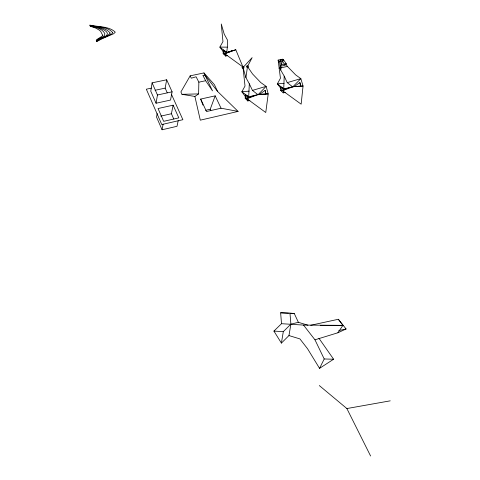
<?xml version="1.0" encoding="UTF-8"?>
<svg xmlns="http://www.w3.org/2000/svg" width="480" height="480" viewBox="0 0 480 480"><rect width="100%" height="100%" fill="white"/><g stroke="black" fill="none" stroke-linecap="round" stroke-linejoin="round"><path stroke-width="0.72" d="M227.334 47.142L227.436 39.996L224.232 34.164L221.262 24L222.96 41.598L219.852 47.106L224.748 53.748L242.958 66.978L235.788 49.752L226.734 52.542L219.852 47.106L227.334 47.142L226.734 52.542L232.578 50.586L224.748 53.748L235.788 49.752M243.036 67.506L245.01 86.04L241.854 91.764L248.682 96.87L249.312 83.802L245.928 77.616L243.036 67.506L252.15 57.618L247.488 66.564L245.928 77.616M283.686 61.002L282.438 59.196L278.142 60.102L280.44 78.234L277.398 83.85L282.528 90.672L301.146 104.178L303.054 86.022L293.538 86.556L283.734 88.944L284.208 76.14L280.728 70.098L279.99 67.242M194.886 96.456L198.612 93.912L198.852 82.17L196.104 76.776L191.274 78.192L190.176 75.828L203.964 72.936L214.44 84.69L217.602 91.458L238.086 111.408L200.304 120.168L194.886 96.456L181.98 94.32L180.894 91.944L190.176 75.828M227.724 55.47L225.696 56.094L223.146 53.52L223.266 50.094L227.028 52.296M225.696 56.094L225.768 54.258M249.918 100.314L247.842 100.968L245.202 98.28L245.352 94.812L249.054 96.75L258.246 94.53L268.218 93.918L265.758 112.518L246.96 98.736L241.854 91.764L249.204 91.122M247.842 100.968L247.938 99.12M285.282 92.256L283.254 92.892L280.626 90.264L280.776 87.528M284.124 90.162L284.202 88.806L280.812 86.844L283.47 89.862L290.208 87.342M283.254 92.892L283.386 91.074M280.728 70.098L281.184 67.188M281.526 65.01L282.438 59.196M152.094 82.836L150.768 91.194L156.054 103.236L170.508 100.068L172.11 91.836L166.674 79.788L152.094 82.836L157.464 94.992L156.054 103.236M303.516 325.08L314.964 339.81L337.884 332.772L342.9 325.356L303.516 325.08L281.502 323.694L273.924 331.098L281.394 343.098L283.308 331.638L290.898 324.156L298.386 322.32L307.896 325.17M281.394 343.098L288.96 335.568L290.898 324.156L289.962 313.134L280.638 312.798L281.502 323.694M157.164 113.526L156.54 117.096L162.06 129.774L177.006 126.3L178.212 120.678M167.238 92.772L165.156 88.128L166.674 79.788M162.06 129.774L163.128 124.146M173.766 119.028L171.414 113.736L173.124 105.18L158.046 108.528L163.662 121.332L178.812 117.87L173.124 105.18M210.816 110.544L210.216 109.254L215.178 95.856L200.694 99.066L202.956 105.096M288.96 335.568L299.922 338.91L307.548 348.744L319.548 368.352L324.21 358.974L314.964 339.81M279.546 61.416L280.596 59.904L283.23 59.352L286.284 63.786L285.222 65.28L280.098 66.378L279.546 61.416L282.174 60.858L283.23 59.352M280.098 66.378L281.148 64.884L280.596 59.904M283.47 89.862L282.528 90.672L293.538 86.556L292.722 86.916L287.226 82.638L284.208 76.14M249.312 83.802L252.456 90.396L257.994 94.764L259.662 94.242L268.218 93.918L266.136 86.358L260.766 82.566L252.522 73.932L247.488 66.564M254.91 95.316L248.004 97.896L246.96 98.736L258.246 94.53L257.994 94.764L266.136 86.358L252.456 90.396M259.488 94.392L265.104 90.372L265.674 92.286M264.936 94.362L266.058 93.558M285.756 64.014L287.418 66.426L295.65 74.886L300.84 78.624L292.722 86.916L294.276 86.532L299.88 82.56L300.762 85.704M319.548 368.352L333.612 359.226L318.93 338.25M337.884 332.772L346.092 328.968L338.346 319.272L310.71 325.266M294.276 86.532L303.054 86.022L300.84 78.624L287.226 82.638M284.202 88.806L283.734 88.944L277.398 83.85L284.088 83.334M238.086 111.408L221.058 108.216L206.514 111.54L200.694 99.066M205.62 110.304L210.216 109.254M160.788 116.136L171.414 113.736M279.03 68.226L287.418 66.426M157.464 94.992L172.11 91.836M338.778 330.54L346.092 328.968M155.082 90.276L165.156 88.128M198.852 82.17L205.656 80.718L212.49 90.87L203.964 72.936M281.148 64.884L286.284 63.786M151.362 88.134L146.328 89.202L161.772 124.554L182.892 119.7L171.36 94.092M319.296 385.548L346.878 408.552L390.234 400.836M181.98 94.32L198.612 93.912M320.472 325.506L342.9 325.356L338.346 319.272M324.21 358.974L333.612 359.226M280.638 312.798L288.522 313.2M290.67 313.308L294.258 313.488L298.386 322.32M273.924 331.098L283.308 331.638M289.962 313.134L294.258 313.488M245.202 98.28L246.438 98.916M280.626 90.264L281.754 90.906M223.146 53.52L224.4 54.246M223.266 50.094L225.816 53.034M245.352 94.812L248.004 97.896M217.602 91.458L205.08 75.282L202.89 75.348L205.656 80.718M282.174 60.858L284.838 64.728M346.878 408.552L370.596 456M215.178 95.856L221.058 108.216M278.142 60.102L278.694 62.244M299.88 82.56L300.612 85.98M265.104 90.372L265.764 93.87M102.576 35.148L102.162 36.09L99.816 37.644A72.87 56.868 11.5 0 0 97.2 39.396L96.216 40.482C98.298 37.794 105.336 37.674 104.856 33.612C102.126 28.386 95.502 27.204 90.24 26.214L95.79 28.11L99.222 30.072A10.572 7.914 8.4 0 1 100.806 31.632L102.576 35.148M110.16 33.096C107.184 37.302 100.428 37.65 96.456 41.052L96.336 40.764A93.732 74.196 11.9 0 1 100.614 38.376C118.008 32.982 96.96 26.22 90.12 25.932L90 25.65C96.678 27.216 105.75 27.168 110.16 33.096M112.716 32.622L111.654 34.026L100.62 39.114L96.576 41.34L96.696 41.628A88.842 70.212 11.7 0 1 102.774 38.418L113.682 33.726L115.284 32.16C109.008 25.986 97.992 27.072 89.766 25.092L89.886 25.374C97.278 27.162 107.532 26.274 112.716 32.622M246.816 67.026A0.978 0.75 18.4 0 0 248.418 66.876A0.978 0.75 18.4 0 0 247.23 65.796A0.978 0.75 18.4 0 0 246.816 67.026M242.364 67.968A0.984 0.75 18.1 0 0 243.972 67.812A0.984 0.75 18.1 0 0 242.778 66.732A0.984 0.75 18.1 0 0 242.364 67.968"/></g></svg>
